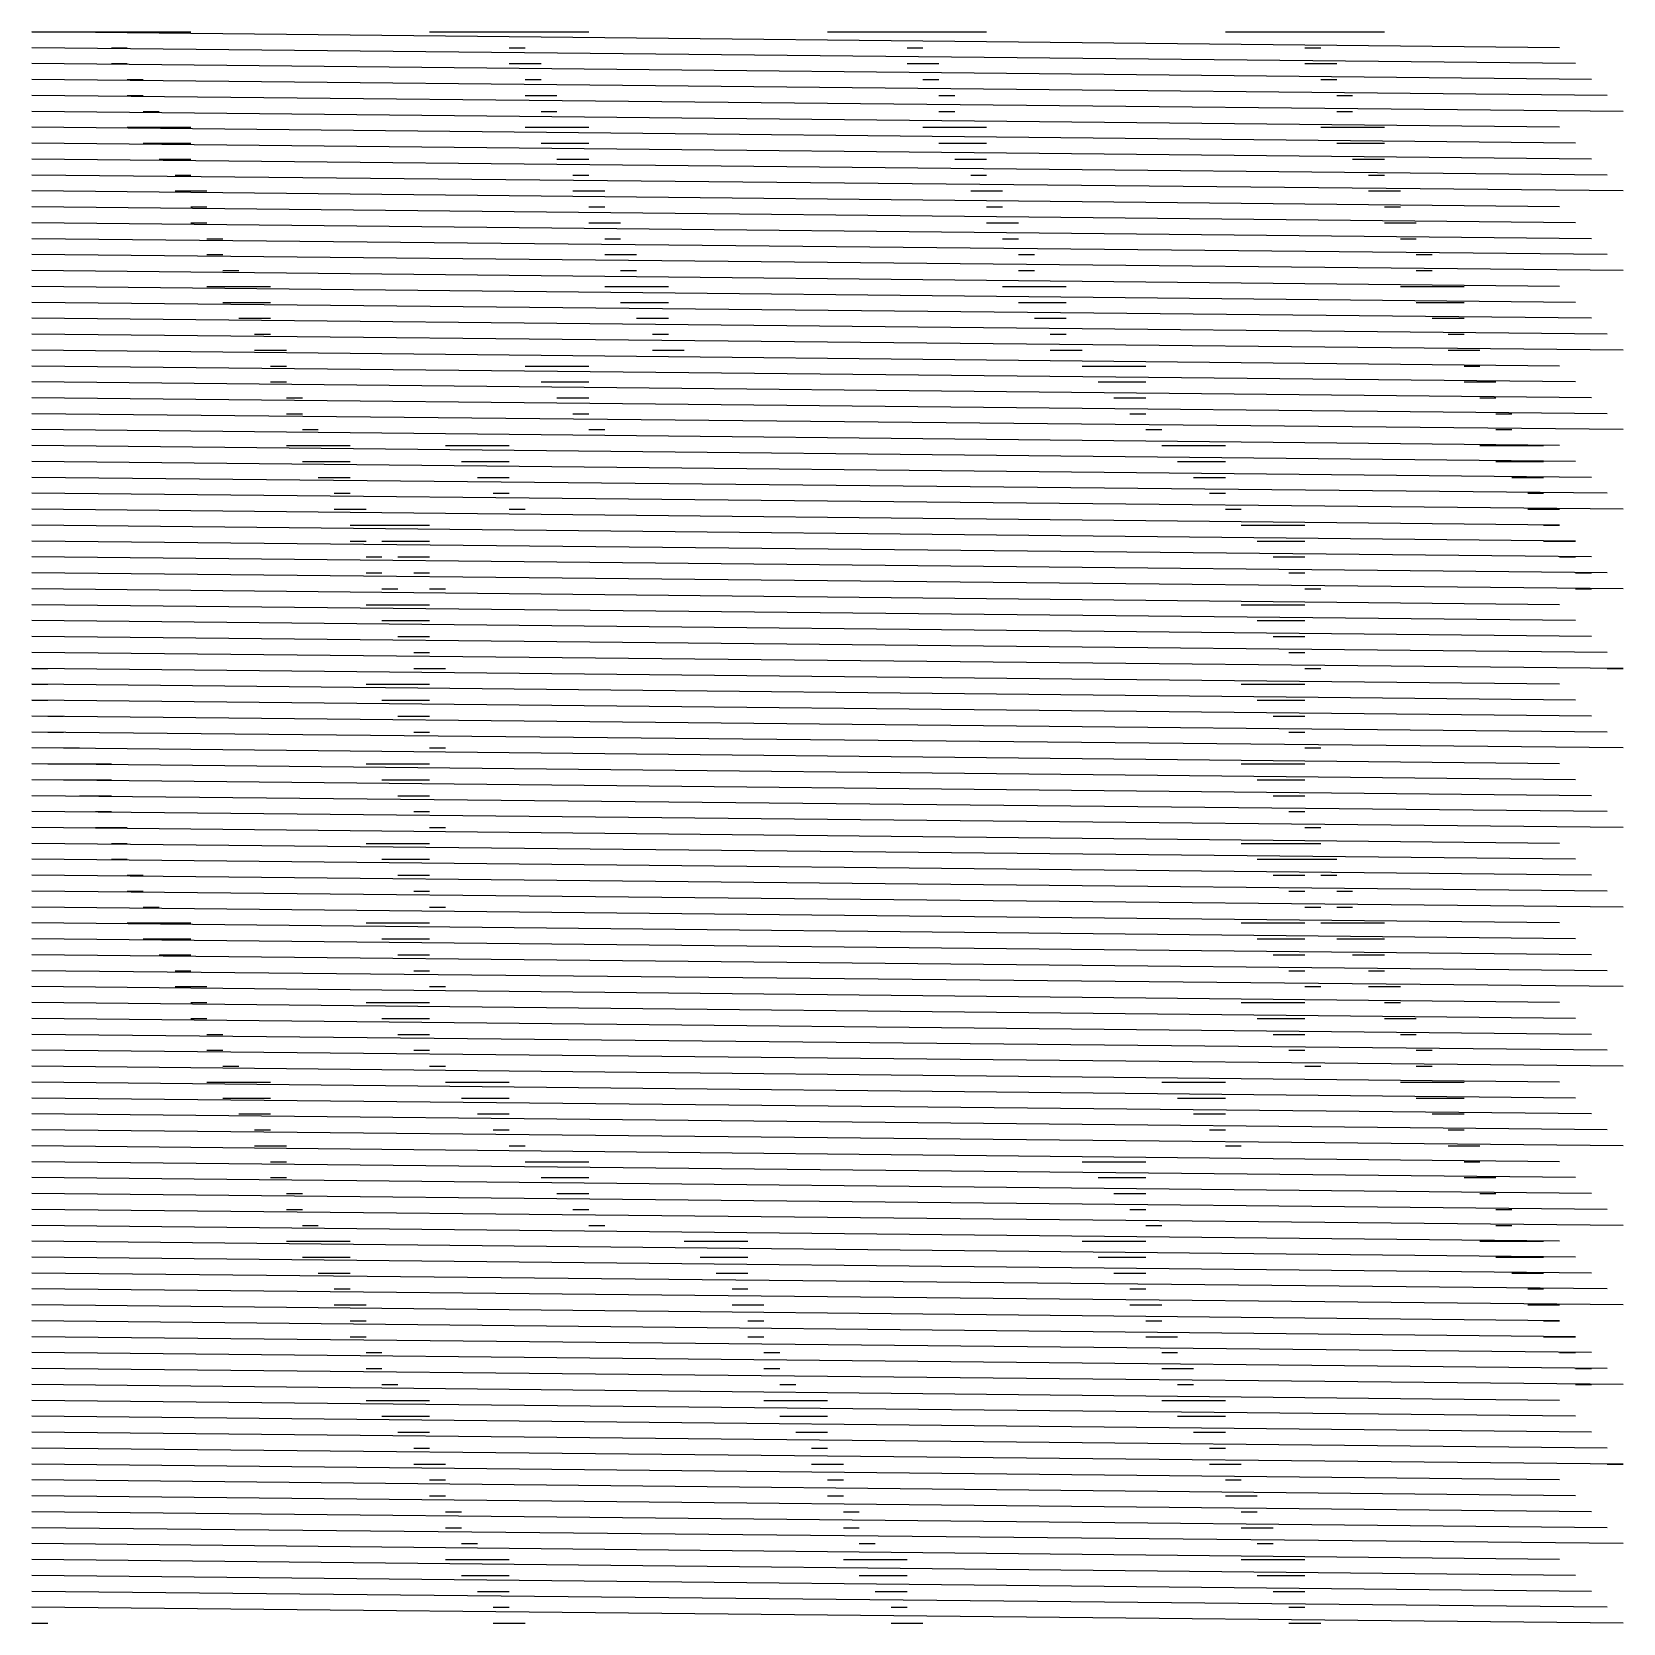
# Model space of a CAD drawing. Header units: metres. Extents: x 0 to 100, y 0 to 100.
import ezdxf

# ---------------------------------------------------------------- set-up
doc = ezdxf.new("R2010")
doc.units = ezdxf.units.M

msp = doc.modelspace()

# ---------------------------------------------------------------- linework, layer by layer
at = {"layer": 'RAINBOW_CONTOUR', "color": 1}
for p, q in [((96, 99, -6.55), (0, 100, 3)), ((96, 99, -6.55), (0, 100, 3)), ((50, 100, -2), (55, 100, -2.5)), ((55, 100, -2.5), (60, 100, -3)), ((75, 100, -4.5), (80, 100, -5)), ((80, 100, -5), (85, 100, -5.5)), ((97, 98, -6.6), (0, 99, 3.05)), ((97, 98, -6.6), (0, 99, 3.05)), ((55, 99, -2.45), (56, 99, -2.55)), ((80, 99, -4.95), (81, 99, -5.05)), ((98, 97, -6.65), (0, 98, 3.1)), ((98, 97, -6.65), (0, 98, 3.1)), ((55, 98, -2.4), (56, 98, -2.5)), ((56, 98, -2.5), (57, 98, -2.6)), ((80, 98, -4.9), (81, 98, -5)), ((81, 98, -5), (82, 98, -5.1)), ((99, 96, -6.7), (0, 97, 3.15)), ((99, 96, -6.7), (0, 97, 3.15)), ((56, 97, -2.45), (57, 97, -2.55)), ((81, 97, -4.95), (82, 97, -5.05)), ((100, 95, -6.75), (0, 96, 3.2)), ((100, 95, -6.75), (0, 96, 3.2)), ((57, 96, -2.5), (58, 96, -2.6)), ((82, 96, -5), (83, 96, -5.1)), ((96, 94, -6.3), (0, 95, 3.25)), ((96, 94, -6.3), (0, 95, 3.25)), ((57, 95, -2.45), (58, 95, -2.55)), ((82, 95, -4.95), (83, 95, -5.05)), ((97, 93, -6.35), (0, 94, 3.3)), ((97, 93, -6.35), (0, 94, 3.3)), ((56, 94, -2.3), (60, 94, -2.7)), ((81, 94, -4.8), (85, 94, -5.2)), ((98, 92, -6.4), (0, 93, 3.35)), ((98, 92, -6.4), (0, 93, 3.35)), ((57, 93, -2.35), (60, 93, -2.65)), ((82, 93, -4.85), (85, 93, -5.15)), ((99, 91, -6.45), (0, 92, 3.4)), ((99, 91, -6.45), (0, 92, 3.4)), ((58, 92, -2.4), (60, 92, -2.6)), ((83, 92, -4.9), (85, 92, -5.1)), ((100, 90, -6.5), (0, 91, 3.45)), ((100, 90, -6.5), (0, 91, 3.45)), ((59, 91, -2.45), (60, 91, -2.55)), ((84, 91, -4.95), (85, 91, -5.05)), ((96, 89, -6.05), (0, 90, 3.5)), ((96, 89, -6.05), (0, 90, 3.5)), ((59, 90, -2.4), (60, 90, -2.5)), ((60, 90, -2.5), (61, 90, -2.6)), ((84, 90, -4.9), (85, 90, -5)), ((85, 90, -5), (86, 90, -5.1)), ((97, 88, -6.1), (0, 89, 3.55)), ((97, 88, -6.1), (0, 89, 3.55)), ((60, 89, -2.45), (61, 89, -2.55)), ((85, 89, -4.95), (86, 89, -5.05)), ((98, 87, -6.15), (0, 88, 3.6)), ((98, 87, -6.15), (0, 88, 3.6)), ((60, 88, -2.4), (61, 88, -2.5)), ((61, 88, -2.5), (62, 88, -2.6)), ((85, 88, -4.9), (86, 88, -5)), ((86, 88, -5), (87, 88, -5.1)), ((99, 86, -6.2), (0, 87, 3.65)), ((99, 86, -6.2), (0, 87, 3.65)), ((61, 87, -2.45), (62, 87, -2.55)), ((86, 87, -4.95), (87, 87, -5.05)), ((100, 85, -6.25), (0, 86, 3.7)), ((100, 85, -6.25), (0, 86, 3.7)), ((62, 86, -2.5), (63, 86, -2.6)), ((87, 86, -5), (88, 86, -5.1)), ((96, 84, -5.8), (0, 85, 3.75)), ((96, 84, -5.8), (0, 85, 3.75)), ((62, 85, -2.45), (63, 85, -2.55)), ((87, 85, -4.95), (88, 85, -5.05)), ((97, 83, -5.85), (0, 84, 3.8)), ((97, 83, -5.85), (0, 84, 3.8)), ((61, 84, -2.3), (65, 84, -2.7)), ((86, 84, -4.8), (90, 84, -5.2)), ((98, 82, -5.9), (0, 83, 3.85)), ((98, 82, -5.9), (0, 83, 3.85)), ((62, 83, -2.35), (65, 83, -2.65)), ((87, 83, -4.85), (90, 83, -5.15)), ((99, 81, -5.95), (0, 82, 3.9)), ((99, 81, -5.95), (0, 82, 3.9)), ((63, 82, -2.4), (65, 82, -2.6)), ((88, 82, -4.9), (90, 82, -5.1)), ((100, 80, -6), (0, 81, 3.95)), ((100, 80, -6), (0, 81, 3.95)), ((64, 81, -2.45), (65, 81, -2.55)), ((89, 81, -4.95), (90, 81, -5.05)), ((96, 79, -5.55), (0, 80, 4)), ((96, 79, -5.55), (0, 80, 4)), ((64, 80, -2.4), (65, 80, -2.5)), ((65, 80, -2.5), (66, 80, -2.6)), ((89, 80, -4.9), (90, 80, -5)), ((90, 80, -5), (91, 80, -5.1)), ((97, 78, -5.6), (0, 79, 4.05)), ((97, 78, -5.6), (0, 79, 4.05)), ((31, 79, 0.95), (35, 79, -12.45)), ((31, 79, 0.95), (35, 79, -12.45)), ((31, 79, 0.95), (35, 79, -12.45)), ((66, 79, -15.55), (70, 79, -2.95)), ((66, 79, -15.55), (70, 79, -2.95)), ((90, 79, -4.95), (91, 79, -5.05)), ((98, 77, -5.65), (0, 78, 4.1)), ((98, 77, -5.65), (0, 78, 4.1)), ((32, 78, 0.9), (35, 78, -12.4)), ((32, 78, 0.9), (35, 78, -12.4)), ((32, 78, 0.9), (35, 78, -12.4)), ((67, 78, -15.6), (70, 78, -2.9)), ((67, 78, -15.6), (70, 78, -2.9)), ((90, 78, -4.9), (91, 78, -5)), ((91, 78, -5), (92, 78, -5.1)), ((99, 76, -5.7), (0, 77, 4.15)), ((99, 76, -5.7), (0, 77, 4.15)), ((33, 77, 0.85), (35, 77, -12.35)), ((33, 77, 0.85), (35, 77, -12.35)), ((33, 77, 0.85), (35, 77, -12.35)), ((68, 77, -15.65), (70, 77, -2.85)), ((68, 77, -15.65), (70, 77, -2.85)), ((91, 77, -4.95), (92, 77, -5.05)), ((100, 75, -5.75), (0, 76, 4.2)), ((100, 75, -5.75), (0, 76, 4.2)), ((34, 76, 0.8), (35, 76, -12.3)), ((34, 76, 0.8), (35, 76, -12.3)), ((34, 76, 0.8), (35, 76, -12.3)), ((69, 76, -15.7), (70, 76, -2.8)), ((69, 76, -15.7), (70, 76, -2.8)), ((92, 76, -5), (93, 76, -5.1)), ((96, 74, -5.3), (0, 75, 4.25)), ((96, 74, -5.3), (0, 75, 4.25)), ((35, 75, 0.75), (36, 75, -12.35)), ((35, 75, 0.75), (36, 75, -12.35)), ((35, 75, 0.75), (36, 75, -12.35)), ((70, 75, -15.75), (71, 75, -2.85)), ((70, 75, -15.75), (71, 75, -2.85)), ((92, 75, -4.95), (93, 75, -5.05)), ((97, 73, -5.35), (0, 74, 4.3)), ((97, 73, -5.35), (0, 74, 4.3)), ((26, 74, 1.7), (30, 74, -11.7)), ((26, 74, 1.7), (30, 74, -11.7)), ((26, 74, 1.7), (30, 74, -11.7)), ((71, 74, -15.8), (75, 74, -3.2)), ((71, 74, -15.8), (75, 74, -3.2)), ((91, 74, -4.8), (95, 74, -5.2)), ((98, 72, -5.4), (0, 73, 4.35)), ((98, 72, -5.4), (0, 73, 4.35)), ((27, 73, 1.65), (30, 73, -11.65)), ((27, 73, 1.65), (30, 73, -11.65)), ((27, 73, 1.65), (30, 73, -11.65)), ((72, 73, -15.85), (75, 73, -3.15)), ((72, 73, -15.85), (75, 73, -3.15)), ((92, 73, -4.85), (95, 73, -5.15)), ((99, 71, -5.45), (0, 72, 4.4)), ((99, 71, -5.45), (0, 72, 4.4)), ((28, 72, 1.6), (30, 72, -11.6)), ((28, 72, 1.6), (30, 72, -11.6)), ((28, 72, 1.6), (30, 72, -11.6)), ((73, 72, -15.9), (75, 72, -3.1)), ((73, 72, -15.9), (75, 72, -3.1)), ((93, 72, -4.9), (95, 72, -5.1)), ((100, 70, -5.5), (0, 71, 4.45)), ((100, 70, -5.5), (0, 71, 4.45)), ((29, 71, 1.55), (30, 71, -11.55)), ((29, 71, 1.55), (30, 71, -11.55)), ((29, 71, 1.55), (30, 71, -11.55)), ((74, 71, -15.95), (75, 71, -3.05)), ((74, 71, -15.95), (75, 71, -3.05)), ((94, 71, -4.95), (95, 71, -5.05)), ((96, 69, -5.05), (0, 70, 4.5)), ((96, 69, -5.05), (0, 70, 4.5)), ((30, 70, 1.5), (31, 70, -11.6)), ((30, 70, 1.5), (31, 70, -11.6)), ((30, 70, 1.5), (31, 70, -11.6)), ((75, 70, -16), (76, 70, -3.1)), ((75, 70, -16), (76, 70, -3.1)), ((94, 70, -4.9), (95, 70, -5)), ((95, 70, -5), (96, 70, -5.1)), ((97, 68, -5.1), (0, 69, 4.55)), ((97, 68, -5.1), (0, 69, 4.55)), ((21, 69, 2.45), (25, 69, -10.95)), ((21, 69, 2.45), (25, 69, -10.95)), ((21, 69, 2.45), (25, 69, -10.95)), ((76, 69, -16.05), (80, 69, -3.45)), ((76, 69, -16.05), (80, 69, -3.45)), ((95, 69, -4.95), (96, 69, -5.05)), ((98, 67, -5.15), (0, 68, 4.6)), ((98, 67, -5.15), (0, 68, 4.6)), ((22, 68, 2.4), (25, 68, -10.9)), ((22, 68, 2.4), (25, 68, -10.9)), ((22, 68, 2.4), (25, 68, -10.9)), ((77, 68, -16.1), (80, 68, -3.4)), ((77, 68, -16.1), (80, 68, -3.4)), ((95, 68, -4.9), (96, 68, -5)), ((96, 68, -5), (97, 68, -5.1)), ((99, 66, -5.2), (0, 67, 4.65)), ((99, 66, -5.2), (0, 67, 4.65)), ((23, 67, 2.35), (25, 67, -10.85)), ((23, 67, 2.35), (25, 67, -10.85)), ((23, 67, 2.35), (25, 67, -10.85)), ((78, 67, -16.15), (80, 67, -3.35)), ((78, 67, -16.15), (80, 67, -3.35)), ((96, 67, -4.95), (97, 67, -5.05)), ((100, 65, -5.25), (0, 66, 4.7)), ((100, 65, -5.25), (0, 66, 4.7)), ((24, 66, 2.3), (25, 66, -10.8)), ((24, 66, 2.3), (25, 66, -10.8)), ((24, 66, 2.3), (25, 66, -10.8)), ((79, 66, -16.2), (80, 66, -3.3)), ((79, 66, -16.2), (80, 66, -3.3)), ((97, 66, -5), (98, 66, -5.1)), ((96, 64, -4.8), (0, 65, 4.75)), ((25, 65, 2.25), (26, 65, -10.85)), ((25, 65, 2.25), (26, 65, -10.85)), ((25, 65, 2.25), (26, 65, -10.85)), ((80, 65, -16.25), (81, 65, -3.35)), ((80, 65, -16.25), (81, 65, -3.35)), ((97, 65, -4.95), (98, 65, -5.05)), ((97, 63, -4.85), (0, 64, 4.8)), ((21, 64, 2.7), (25, 64, -10.7)), ((21, 64, 2.7), (25, 64, -10.7)), ((21, 64, 2.7), (25, 64, -10.7)), ((76, 64, -15.8), (80, 64, -3.2)), ((76, 64, -15.8), (80, 64, -3.2)), ((98, 62, -4.9), (0, 63, 4.85)), ((22, 63, 2.65), (25, 63, -10.65)), ((22, 63, 2.65), (25, 63, -10.65)), ((22, 63, 2.65), (25, 63, -10.65)), ((77, 63, -15.85), (80, 63, -3.15)), ((77, 63, -15.85), (80, 63, -3.15)), ((99, 61, -4.95), (0, 62, 4.9)), ((23, 62, 2.6), (25, 62, -10.6)), ((23, 62, 2.6), (25, 62, -10.6)), ((23, 62, 2.6), (25, 62, -10.6)), ((78, 62, -15.9), (80, 62, -3.1)), ((78, 62, -15.9), (80, 62, -3.1)), ((100, 60, -5), (0, 61, 4.95)), ((100, 60, -5), (0, 61, 4.95)), ((24, 61, 2.55), (25, 61, -10.55)), ((24, 61, 2.55), (25, 61, -10.55)), ((24, 61, 2.55), (25, 61, -10.55)), ((79, 61, -15.95), (80, 61, -3.05)), ((79, 61, -15.95), (80, 61, -3.05)), ((96, 59, -4.55), (0, 60, 5)), ((25, 60, 2.5), (26, 60, -10.6)), ((25, 60, 2.5), (26, 60, -10.6)), ((25, 60, 2.5), (26, 60, -10.6)), ((80, 60, -16), (81, 60, -3.1)), ((80, 60, -16), (81, 60, -3.1)), ((99, 60, -4.9), (100, 60, -5)), ((97, 58, -4.6), (0, 59, 5.05)), ((21, 59, 2.95), (25, 59, -10.45)), ((21, 59, 2.95), (25, 59, -10.45)), ((21, 59, 2.95), (25, 59, -10.45)), ((76, 59, -15.55), (80, 59, -2.95)), ((76, 59, -15.55), (80, 59, -2.95)), ((98, 57, -4.65), (0, 58, 5.1)), ((22, 58, 2.9), (25, 58, -10.4)), ((22, 58, 2.9), (25, 58, -10.4)), ((22, 58, 2.9), (25, 58, -10.4)), ((77, 58, -15.6), (80, 58, -2.9)), ((77, 58, -15.6), (80, 58, -2.9)), ((99, 56, -4.7), (0, 57, 5.15)), ((23, 57, 2.85), (25, 57, -10.35)), ((23, 57, 2.85), (25, 57, -10.35)), ((23, 57, 2.85), (25, 57, -10.35)), ((78, 57, -15.65), (80, 57, -2.85)), ((78, 57, -15.65), (80, 57, -2.85)), ((100, 55, -4.75), (0, 56, 5.2)), ((24, 56, 2.8), (25, 56, -10.3)), ((24, 56, 2.8), (25, 56, -10.3)), ((24, 56, 2.8), (25, 56, -10.3)), ((79, 56, -15.7), (80, 56, -2.8)), ((79, 56, -15.7), (80, 56, -2.8)), ((96, 54, -4.3), (0, 55, 5.25)), ((25, 55, 2.75), (26, 55, -10.35)), ((25, 55, 2.75), (26, 55, -10.35)), ((25, 55, 2.75), (26, 55, -10.35)), ((80, 55, -15.75), (81, 55, -2.85)), ((80, 55, -15.75), (81, 55, -2.85)), ((97, 53, -4.35), (0, 54, 5.3)), ((21, 54, 3.2), (25, 54, -10.2)), ((21, 54, 3.2), (25, 54, -10.2)), ((21, 54, 3.2), (25, 54, -10.2)), ((76, 54, -15.3), (80, 54, -2.7)), ((76, 54, -15.3), (80, 54, -2.7)), ((98, 52, -4.4), (0, 53, 5.35)), ((22, 53, 3.15), (25, 53, -10.15)), ((22, 53, 3.15), (25, 53, -10.15)), ((22, 53, 3.15), (25, 53, -10.15)), ((77, 53, -15.35), (80, 53, -2.65)), ((77, 53, -15.35), (80, 53, -2.65)), ((99, 51, -4.45), (0, 52, 5.4)), ((23, 52, 3.1), (25, 52, -10.1)), ((23, 52, 3.1), (25, 52, -10.1)), ((23, 52, 3.1), (25, 52, -10.1)), ((78, 52, -15.4), (80, 52, -2.6)), ((78, 52, -15.4), (80, 52, -2.6)), ((100, 50, -4.5), (0, 51, 5.45)), ((24, 51, 3.05), (25, 51, -10.05)), ((24, 51, 3.05), (25, 51, -10.05)), ((24, 51, 3.05), (25, 51, -10.05)), ((79, 51, -15.45), (80, 51, -2.55)), ((79, 51, -15.45), (80, 51, -2.55)), ((96, 49, -4.05), (0, 50, 5.5)), ((25, 50, 3), (26, 50, -10.1)), ((25, 50, 3), (26, 50, -10.1)), ((25, 50, 3), (26, 50, -10.1)), ((80, 50, -15.5), (81, 50, -2.6)), ((80, 50, -15.5), (81, 50, -2.6)), ((97, 48, -4.1), (0, 49, 5.55)), ((21, 49, 3.45), (25, 49, -9.95)), ((21, 49, 3.45), (25, 49, -9.95)), ((21, 49, 3.45), (25, 49, -9.95)), ((76, 49, -15.05), (80, 49, -2.45)), ((76, 49, -15.05), (80, 49, -2.45)), ((76, 49, -15.05), (80, 49, -2.45)), ((80, 49, -2.45), (81, 49, -2.55)), ((98, 47, -4.15), (0, 48, 5.6)), ((22, 48, 3.4), (25, 48, -9.9)), ((22, 48, 3.4), (25, 48, -9.9)), ((22, 48, 3.4), (25, 48, -9.9)), ((77, 48, -15.1), (80, 48, -2.4)), ((77, 48, -15.1), (80, 48, -2.4)), ((77, 48, -15.1), (80, 48, -2.4)), ((80, 48, -2.4), (81, 48, -2.5)), ((81, 48, -2.5), (82, 48, -2.6)), ((99, 46, -4.2), (0, 47, 5.65)), ((23, 47, 3.35), (25, 47, -9.85)), ((23, 47, 3.35), (25, 47, -9.85)), ((23, 47, 3.35), (25, 47, -9.85)), ((78, 47, -15.15), (80, 47, -2.35)), ((78, 47, -15.15), (80, 47, -2.35)), ((78, 47, -15.15), (80, 47, -2.35)), ((81, 47, -2.45), (82, 47, -2.55)), ((100, 45, -4.25), (0, 46, 5.7)), ((24, 46, 3.3), (25, 46, -9.8)), ((24, 46, 3.3), (25, 46, -9.8)), ((24, 46, 3.3), (25, 46, -9.8)), ((79, 46, -15.2), (80, 46, -2.3)), ((79, 46, -15.2), (80, 46, -2.3)), ((79, 46, -15.2), (80, 46, -2.3)), ((82, 46, -2.5), (83, 46, -2.6)), ((96, 44, -3.8), (0, 45, 5.75)), ((25, 45, 3.25), (26, 45, -9.85)), ((25, 45, 3.25), (26, 45, -9.85)), ((25, 45, 3.25), (26, 45, -9.85)), ((80, 45, -15.25), (81, 45, -2.35)), ((80, 45, -15.25), (81, 45, -2.35)), ((80, 45, -15.25), (81, 45, -2.35)), ((82, 45, -2.45), (83, 45, -2.55)), ((97, 43, -3.85), (0, 44, 5.8)), ((21, 44, 3.7), (25, 44, -9.7)), ((21, 44, 3.7), (25, 44, -9.7)), ((21, 44, 3.7), (25, 44, -9.7)), ((76, 44, -14.8), (80, 44, -2.2)), ((76, 44, -14.8), (80, 44, -2.2)), ((76, 44, -14.8), (80, 44, -2.2)), ((81, 44, -2.3), (85, 44, -2.7)), ((98, 42, -3.9), (0, 43, 5.85)), ((22, 43, 3.65), (25, 43, -9.65)), ((22, 43, 3.65), (25, 43, -9.65)), ((22, 43, 3.65), (25, 43, -9.65)), ((77, 43, -14.85), (80, 43, -2.15)), ((77, 43, -14.85), (80, 43, -2.15)), ((77, 43, -14.85), (80, 43, -2.15)), ((82, 43, -2.35), (85, 43, -2.65)), ((99, 41, -3.95), (0, 42, 5.9)), ((23, 42, 3.6), (25, 42, -9.6)), ((23, 42, 3.6), (25, 42, -9.6)), ((23, 42, 3.6), (25, 42, -9.6)), ((78, 42, -14.9), (80, 42, -2.1)), ((78, 42, -14.9), (80, 42, -2.1)), ((78, 42, -14.9), (80, 42, -2.1)), ((83, 42, -2.4), (85, 42, -2.6)), ((100, 40, -4), (0, 41, 5.95)), ((24, 41, 3.55), (25, 41, -9.55)), ((24, 41, 3.55), (25, 41, -9.55)), ((24, 41, 3.55), (25, 41, -9.55)), ((79, 41, -14.95), (80, 41, -2.05)), ((79, 41, -14.95), (80, 41, -2.05)), ((79, 41, -14.95), (80, 41, -2.05)), ((84, 41, -2.45), (85, 41, -2.55)), ((96, 39, -3.55), (0, 40, 6)), ((25, 40, 3.5), (26, 40, -9.6)), ((25, 40, 3.5), (26, 40, -9.6)), ((25, 40, 3.5), (26, 40, -9.6)), ((80, 40, -15), (81, 40, -2.1)), ((80, 40, -15), (81, 40, -2.1)), ((80, 40, -15), (81, 40, -2.1)), ((84, 40, -2.4), (85, 40, -2.5)), ((85, 40, -2.5), (86, 40, -2.6)), ((97, 38, -3.6), (0, 39, 6.05)), ((21, 39, 3.95), (25, 39, -9.45)), ((21, 39, 3.95), (25, 39, -9.45)), ((21, 39, 3.95), (25, 39, -9.45)), ((76, 39, -14.55), (80, 39, -1.95)), ((76, 39, -14.55), (80, 39, -1.95)), ((76, 39, -14.55), (80, 39, -1.95)), ((85, 39, -2.45), (86, 39, -2.55)), ((98, 37, -3.65), (0, 38, 6.1)), ((22, 38, 3.9), (25, 38, -9.4)), ((22, 38, 3.9), (25, 38, -9.4)), ((22, 38, 3.9), (25, 38, -9.4)), ((77, 38, -14.6), (80, 38, -1.9)), ((77, 38, -14.6), (80, 38, -1.9)), ((77, 38, -14.6), (80, 38, -1.9)), ((85, 38, -2.4), (86, 38, -2.5)), ((86, 38, -2.5), (87, 38, -2.6)), ((99, 36, -3.7), (0, 37, 6.15)), ((23, 37, 3.85), (25, 37, -9.35)), ((23, 37, 3.85), (25, 37, -9.35)), ((23, 37, 3.85), (25, 37, -9.35)), ((78, 37, -14.65), (80, 37, -1.85)), ((78, 37, -14.65), (80, 37, -1.85)), ((78, 37, -14.65), (80, 37, -1.85)), ((86, 37, -2.45), (87, 37, -2.55)), ((100, 35, -3.75), (0, 36, 6.2)), ((24, 36, 3.8), (25, 36, -9.3)), ((24, 36, 3.8), (25, 36, -9.3)), ((24, 36, 3.8), (25, 36, -9.3)), ((79, 36, -14.7), (80, 36, -1.8)), ((79, 36, -14.7), (80, 36, -1.8)), ((79, 36, -14.7), (80, 36, -1.8)), ((87, 36, -2.5), (88, 36, -2.6)), ((96, 34, -3.3), (0, 35, 6.25)), ((25, 35, 3.75), (26, 35, -9.35)), ((25, 35, 3.75), (26, 35, -9.35)), ((25, 35, 3.75), (26, 35, -9.35)), ((80, 35, -14.75), (81, 35, -1.85)), ((80, 35, -14.75), (81, 35, -1.85)), ((80, 35, -14.75), (81, 35, -1.85)), ((87, 35, -2.45), (88, 35, -2.55)), ((97, 33, -3.35), (0, 34, 6.3)), ((26, 34, 3.7), (30, 34, -9.7)), ((26, 34, 3.7), (30, 34, -9.7)), ((26, 34, 3.7), (30, 34, -9.7)), ((71, 34, -13.8), (75, 34, -1.2)), ((71, 34, -13.8), (75, 34, -1.2)), ((71, 34, -13.8), (75, 34, -1.2)), ((86, 34, -2.3), (90, 34, -2.7)), ((98, 32, -3.4), (0, 33, 6.35)), ((27, 33, 3.65), (30, 33, -9.65)), ((27, 33, 3.65), (30, 33, -9.65)), ((27, 33, 3.65), (30, 33, -9.65)), ((72, 33, -13.85), (75, 33, -1.15)), ((72, 33, -13.85), (75, 33, -1.15)), ((72, 33, -13.85), (75, 33, -1.15)), ((87, 33, -2.35), (90, 33, -2.65)), ((99, 31, -3.45), (0, 32, 6.4)), ((28, 32, 3.6), (30, 32, -9.6)), ((28, 32, 3.6), (30, 32, -9.6)), ((28, 32, 3.6), (30, 32, -9.6)), ((73, 32, -13.9), (75, 32, -1.1)), ((73, 32, -13.9), (75, 32, -1.1)), ((73, 32, -13.9), (75, 32, -1.1)), ((88, 32, -2.4), (90, 32, -2.6)), ((100, 30, -3.5), (0, 31, 6.45)), ((29, 31, 3.55), (30, 31, -9.55)), ((29, 31, 3.55), (30, 31, -9.55)), ((29, 31, 3.55), (30, 31, -9.55)), ((74, 31, -13.95), (75, 31, -1.05)), ((74, 31, -13.95), (75, 31, -1.05)), ((74, 31, -13.95), (75, 31, -1.05)), ((89, 31, -2.45), (90, 31, -2.55)), ((96, 29, -3.05), (0, 30, 6.5)), ((30, 30, 3.5), (31, 30, -9.6)), ((30, 30, 3.5), (31, 30, -9.6)), ((30, 30, 3.5), (31, 30, -9.6)), ((75, 30, -14), (76, 30, -1.1)), ((75, 30, -14), (76, 30, -1.1)), ((75, 30, -14), (76, 30, -1.1)), ((89, 30, -2.4), (90, 30, -2.5)), ((90, 30, -2.5), (91, 30, -2.6)), ((97, 28, -3.1), (0, 29, 6.55)), ((31, 29, 3.45), (35, 29, -9.95)), ((31, 29, 3.45), (35, 29, -9.95)), ((31, 29, 3.45), (35, 29, -9.95)), ((66, 29, -13.05), (70, 29, -0.45)), ((66, 29, -13.05), (70, 29, -0.45)), ((66, 29, -13.05), (70, 29, -0.45)), ((90, 29, -2.45), (91, 29, -2.55)), ((98, 27, -3.15), (0, 28, 6.6)), ((32, 28, 3.4), (35, 28, -9.9)), ((32, 28, 3.4), (35, 28, -9.9)), ((32, 28, 3.4), (35, 28, -9.9)), ((67, 28, -13.1), (70, 28, -0.4)), ((67, 28, -13.1), (70, 28, -0.4)), ((67, 28, -13.1), (70, 28, -0.4)), ((90, 28, -2.4), (91, 28, -2.5)), ((91, 28, -2.5), (92, 28, -2.6)), ((99, 26, -3.2), (0, 27, 6.65)), ((33, 27, 3.35), (35, 27, -9.85)), ((33, 27, 3.35), (35, 27, -9.85)), ((33, 27, 3.35), (35, 27, -9.85)), ((68, 27, -13.15), (70, 27, -0.35)), ((68, 27, -13.15), (70, 27, -0.35)), ((68, 27, -13.15), (70, 27, -0.35)), ((91, 27, -2.45), (92, 27, -2.55)), ((100, 25, -3.25), (0, 26, 6.7)), ((34, 26, 3.3), (35, 26, -9.8)), ((34, 26, 3.3), (35, 26, -9.8)), ((34, 26, 3.3), (35, 26, -9.8)), ((69, 26, -13.2), (70, 26, -0.3)), ((69, 26, -13.2), (70, 26, -0.3)), ((69, 26, -13.2), (70, 26, -0.3)), ((92, 26, -2.5), (93, 26, -2.6)), ((96, 24, -2.8), (0, 25, 6.75)), ((35, 25, 3.25), (36, 25, -9.85)), ((35, 25, 3.25), (36, 25, -9.85)), ((35, 25, 3.25), (36, 25, -9.85)), ((70, 25, -13.25), (71, 25, -0.35)), ((70, 25, -13.25), (71, 25, -0.35)), ((70, 25, -13.25), (71, 25, -0.35)), ((92, 25, -2.45), (93, 25, -2.55)), ((97, 23, -2.85), (0, 24, 6.8)), ((91, 24, -2.3), (95, 24, -2.7)), ((98, 22, -2.9), (0, 23, 6.85)), ((92, 23, -2.35), (95, 23, -2.65)), ((99, 21, -2.95), (0, 22, 6.9)), ((93, 22, -2.4), (95, 22, -2.6)), ((100, 20, -3), (0, 21, 6.95)), ((94, 21, -2.45), (95, 21, -2.55)), ((96, 19, -2.55), (0, 20, 7)), ((94, 20, -2.4), (95, 20, -2.5)), ((95, 20, -2.5), (96, 20, -2.6)), ((97, 18, -2.6), (0, 19, 7.05)), ((95, 19, -2.45), (96, 19, -2.55)), ((98, 17, -2.65), (0, 18, 7.1)), ((95, 18, -2.4), (96, 18, -2.5)), ((96, 18, -2.5), (97, 18, -2.6)), ((99, 16, -2.7), (0, 17, 7.15)), ((96, 17, -2.45), (97, 17, -2.55)), ((100, 15, -2.75), (0, 16, 7.2)), ((97, 16, -2.5), (98, 16, -2.6)), ((97, 15, -2.45), (98, 15, -2.55)), ((100, 10, -2.5), (0, 11, 7.45)), ((99, 10, -2.4), (100, 10, -2.5))]:
    msp.add_line(p, q, dxfattribs=at)
at = {"layer": 'RAINBOW_CONTOUR', "color": 2}
for p, q in [((96, 99, -6.55), (0, 100, 3)), ((25, 100, 0.5), (30, 100)), ((30, 100), (35, 100, -0.5)), ((97, 98, -6.6), (0, 99, 3.05)), ((30, 99, 0.05), (31, 99, -0.05)), ((98, 97, -6.65), (0, 98, 3.1)), ((30, 98, 0.1), (31, 98)), ((31, 98), (32, 98, -0.1)), ((99, 96, -6.7), (0, 97, 3.15)), ((31, 97, 0.05), (32, 97, -0.05)), ((100, 95, -6.75), (0, 96, 3.2)), ((31, 96, 0.1), (32, 96)), ((32, 96), (33, 96, -0.1)), ((96, 94, -6.3), (0, 95, 3.25)), ((32, 95, 0.05), (33, 95, -0.05)), ((97, 93, -6.35), (0, 94, 3.3)), ((31, 94, 0.2), (35, 94, -0.2)), ((98, 92, -6.4), (0, 93, 3.35)), ((32, 93, 0.15), (35, 93, -0.15)), ((99, 91, -6.45), (0, 92, 3.4)), ((33, 92, 0.1), (35, 92, -0.1)), ((100, 90, -6.5), (0, 91, 3.45)), ((34, 91, 0.05), (35, 91, -0.05)), ((96, 89, -6.05), (0, 90, 3.5)), ((34, 90, 0.1), (35, 90)), ((35, 90), (36, 90, -0.1)), ((97, 88, -6.1), (0, 89, 3.55)), ((35, 89, 0.05), (36, 89, -0.05)), ((98, 87, -6.15), (0, 88, 3.6)), ((35, 88, 0.1), (36, 88)), ((36, 88), (37, 88, -0.1)), ((99, 86, -6.2), (0, 87, 3.65)), ((36, 87, 0.05), (37, 87, -0.05)), ((100, 85, -6.25), (0, 86, 3.7)), ((36, 86, 0.1), (37, 86)), ((37, 86), (38, 86, -0.1)), ((96, 84, -5.8), (0, 85, 3.75)), ((37, 85, 0.05), (38, 85, -0.05)), ((97, 83, -5.85), (0, 84, 3.8)), ((36, 84, 0.2), (40, 84, -0.2)), ((98, 82, -5.9), (0, 83, 3.85)), ((37, 83, 0.15), (40, 83, -0.15)), ((99, 81, -5.95), (0, 82, 3.9)), ((38, 82, 0.1), (40, 82, -0.1)), ((100, 80, -6), (0, 81, 3.95)), ((39, 81, 0.05), (40, 81, -0.05)), ((96, 79, -5.55), (0, 80, 4)), ((39, 80, 0.1), (40, 80)), ((40, 80), (41, 80, -0.1)), ((97, 78, -5.6), (0, 79, 4.05)), ((31, 79, 0.95), (35, 79, -12.45)), ((98, 77, -5.65), (0, 78, 4.1)), ((32, 78, 0.9), (35, 78, -12.4)), ((99, 76, -5.7), (0, 77, 4.15)), ((33, 77, 0.85), (35, 77, -12.35)), ((100, 75, -5.75), (0, 76, 4.2)), ((34, 76, 0.8), (35, 76, -12.3)), ((96, 74, -5.3), (0, 75, 4.25)), ((35, 75, 0.75), (36, 75, -12.35)), ((97, 73, -5.35), (0, 74, 4.3)), ((26, 74, 1.7), (30, 74, -11.7)), ((98, 72, -5.4), (0, 73, 4.35)), ((27, 73, 1.65), (30, 73, -11.65)), ((99, 71, -5.45), (0, 72, 4.4)), ((28, 72, 1.6), (30, 72, -11.6)), ((100, 70, -5.5), (0, 71, 4.45)), ((29, 71, 1.55), (30, 71, -11.55)), ((96, 69, -5.05), (0, 70, 4.5)), ((30, 70, 1.5), (31, 70, -11.6)), ((97, 68, -5.1), (0, 69, 4.55)), ((21, 69, 2.45), (25, 69, -10.95)), ((98, 67, -5.15), (0, 68, 4.6)), ((22, 68, 2.4), (25, 68, -10.9)), ((99, 66, -5.2), (0, 67, 4.65)), ((23, 67, 2.35), (25, 67, -10.85)), ((100, 65, -5.25), (0, 66, 4.7)), ((24, 66, 2.3), (25, 66, -10.8)), ((96, 64, -4.8), (0, 65, 4.75)), ((25, 65, 2.25), (26, 65, -10.85)), ((97, 63, -4.85), (0, 64, 4.8)), ((21, 64, 2.7), (25, 64, -10.7)), ((98, 62, -4.9), (0, 63, 4.85)), ((22, 63, 2.65), (25, 63, -10.65)), ((99, 61, -4.95), (0, 62, 4.9)), ((23, 62, 2.6), (25, 62, -10.6)), ((100, 60, -5), (0, 61, 4.95)), ((24, 61, 2.55), (25, 61, -10.55)), ((96, 59, -4.55), (0, 60, 5)), ((25, 60, 2.5), (26, 60, -10.6)), ((97, 58, -4.6), (0, 59, 5.05)), ((21, 59, 2.95), (25, 59, -10.45)), ((98, 57, -4.65), (0, 58, 5.1)), ((22, 58, 2.9), (25, 58, -10.4)), ((99, 56, -4.7), (0, 57, 5.15)), ((23, 57, 2.85), (25, 57, -10.35)), ((100, 55, -4.75), (0, 56, 5.2)), ((24, 56, 2.8), (25, 56, -10.3)), ((96, 54, -4.3), (0, 55, 5.25)), ((25, 55, 2.75), (26, 55, -10.35)), ((97, 53, -4.35), (0, 54, 5.3)), ((21, 54, 3.2), (25, 54, -10.2)), ((98, 52, -4.4), (0, 53, 5.35)), ((22, 53, 3.15), (25, 53, -10.15)), ((99, 51, -4.45), (0, 52, 5.4)), ((23, 52, 3.1), (25, 52, -10.1)), ((100, 50, -4.5), (0, 51, 5.45)), ((24, 51, 3.05), (25, 51, -10.05)), ((96, 49, -4.05), (0, 50, 5.5)), ((25, 50, 3), (26, 50, -10.1)), ((97, 48, -4.1), (0, 49, 5.55)), ((21, 49, 3.45), (25, 49, -9.95)), ((98, 47, -4.15), (0, 48, 5.6)), ((22, 48, 3.4), (25, 48, -9.9)), ((99, 46, -4.2), (0, 47, 5.65)), ((23, 47, 3.35), (25, 47, -9.85)), ((100, 45, -4.25), (0, 46, 5.7)), ((24, 46, 3.3), (25, 46, -9.8)), ((96, 44, -3.8), (0, 45, 5.75)), ((25, 45, 3.25), (26, 45, -9.85)), ((97, 43, -3.85), (0, 44, 5.8)), ((21, 44, 3.7), (25, 44, -9.7)), ((98, 42, -3.9), (0, 43, 5.85)), ((22, 43, 3.65), (25, 43, -9.65)), ((99, 41, -3.95), (0, 42, 5.9)), ((23, 42, 3.6), (25, 42, -9.6)), ((100, 40, -4), (0, 41, 5.95)), ((24, 41, 3.55), (25, 41, -9.55)), ((96, 39, -3.55), (0, 40, 6)), ((25, 40, 3.5), (26, 40, -9.6)), ((97, 38, -3.6), (0, 39, 6.05)), ((21, 39, 3.95), (25, 39, -9.45)), ((98, 37, -3.65), (0, 38, 6.1)), ((22, 38, 3.9), (25, 38, -9.4)), ((99, 36, -3.7), (0, 37, 6.15)), ((23, 37, 3.85), (25, 37, -9.35)), ((100, 35, -3.75), (0, 36, 6.2)), ((24, 36, 3.8), (25, 36, -9.3)), ((96, 34, -3.3), (0, 35, 6.25)), ((25, 35, 3.75), (26, 35, -9.35)), ((97, 33, -3.35), (0, 34, 6.3)), ((26, 34, 3.7), (30, 34, -9.7)), ((98, 32, -3.4), (0, 33, 6.35)), ((27, 33, 3.65), (30, 33, -9.65)), ((99, 31, -3.45), (0, 32, 6.4)), ((28, 32, 3.6), (30, 32, -9.6)), ((100, 30, -3.5), (0, 31, 6.45)), ((29, 31, 3.55), (30, 31, -9.55)), ((96, 29, -3.05), (0, 30, 6.5)), ((30, 30, 3.5), (31, 30, -9.6)), ((97, 28, -3.1), (0, 29, 6.55)), ((31, 29, 3.45), (35, 29, -9.95)), ((98, 27, -3.15), (0, 28, 6.6)), ((32, 28, 3.4), (35, 28, -9.9)), ((99, 26, -3.2), (0, 27, 6.65)), ((33, 27, 3.35), (35, 27, -9.85)), ((100, 25, -3.25), (0, 26, 6.7)), ((34, 26, 3.3), (35, 26, -9.8)), ((96, 24, -2.8), (0, 25, 6.75)), ((35, 25, 3.25), (36, 25, -9.85)), ((97, 23, -2.85), (0, 24, 6.8)), ((66, 24, 0.2), (70, 24, -0.2)), ((98, 22, -2.9), (0, 23, 6.85)), ((67, 23, 0.15), (70, 23, -0.15)), ((99, 21, -2.95), (0, 22, 6.9)), ((68, 22, 0.1), (70, 22, -0.1)), ((100, 20, -3), (0, 21, 6.95)), ((69, 21, 0.05), (70, 21, -0.05)), ((96, 19, -2.55), (0, 20, 7)), ((69, 20, 0.1), (70, 20)), ((70, 20), (71, 20, -0.1)), ((97, 18, -2.6), (0, 19, 7.05)), ((70, 19, 0.05), (71, 19, -0.05)), ((98, 17, -2.65), (0, 18, 7.1)), ((70, 18, 0.1), (71, 18)), ((71, 18), (72, 18, -0.1)), ((99, 16, -2.7), (0, 17, 7.15)), ((71, 17, 0.05), (72, 17, -0.05)), ((100, 15, -2.75), (0, 16, 7.2)), ((71, 16, 0.1), (72, 16)), ((72, 16), (73, 16, -0.1)), ((96, 14, -2.3), (0, 15, 7.25)), ((72, 15, 0.05), (73, 15, -0.05)), ((97, 13, -2.35), (0, 14, 7.3)), ((71, 14, 0.2), (75, 14, -0.2)), ((98, 12, -2.4), (0, 13, 7.35)), ((72, 13, 0.15), (75, 13, -0.15)), ((99, 11, -2.45), (0, 12, 7.4)), ((73, 12, 0.1), (75, 12, -0.1)), ((100, 10, -2.5), (0, 11, 7.45)), ((74, 11, 0.05), (75, 11, -0.05)), ((96, 9, -2.05), (0, 10, 7.5)), ((74, 10, 0.1), (75, 10)), ((75, 10), (76, 10, -0.1)), ((97, 8, -2.1), (0, 9, 7.55)), ((75, 9, 0.05), (76, 9, -0.05)), ((98, 7, -2.15), (0, 8, 7.6)), ((75, 8, 0.1), (76, 8)), ((76, 8), (77, 8, -0.1)), ((99, 6, -2.2), (0, 7, 7.65)), ((76, 7, 0.05), (77, 7, -0.05)), ((100, 5, -2.25), (0, 6, 7.7)), ((76, 6, 0.1), (77, 6)), ((77, 6), (78, 6, -0.1)), ((96, 4, -1.8), (0, 5, 7.75)), ((77, 5, 0.05), (78, 5, -0.05)), ((97, 3, -1.85), (0, 4, 7.8)), ((76, 4, 0.2), (80, 4, -0.2)), ((98, 2, -1.9), (0, 3, 7.85)), ((77, 3, 0.15), (80, 3, -0.15)), ((99, 1, -1.95), (0, 2, 7.9)), ((78, 2, 0.1), (80, 2, -0.1)), ((100, 0, -2), (0, 1, 7.95)), ((79, 1, 0.05), (80, 1, -0.05)), ((79, 0, 0.1), (80, 0)), ((80, 0), (81, 0, -0.1))]:
    msp.add_line(p, q, dxfattribs=at)
at = {"layer": 'RAINBOW_CONTOUR', "color": 140}
for p, q in [((96, 99, -6.55), (0, 100, 3)), ((0, 100, 3), (5, 100, 2.5)), ((5, 100, 2.5), (10, 100, 2)), ((97, 98, -6.6), (0, 99, 3.05)), ((5, 99, 2.55), (6, 99, 2.45)), ((98, 97, -6.65), (0, 98, 3.1)), ((5, 98, 2.6), (6, 98, 2.5)), ((99, 96, -6.7), (0, 97, 3.15)), ((6, 97, 2.55), (7, 97, 2.45)), ((100, 95, -6.75), (0, 96, 3.2)), ((6, 96, 2.6), (7, 96, 2.5)), ((96, 94, -6.3), (0, 95, 3.25)), ((7, 95, 2.55), (8, 95, 2.45)), ((97, 93, -6.35), (0, 94, 3.3)), ((6, 94, 2.7), (10, 94, 2.3)), ((98, 92, -6.4), (0, 93, 3.35)), ((7, 93, 2.65), (10, 93, 2.35)), ((99, 91, -6.45), (0, 92, 3.4)), ((8, 92, 2.6), (10, 92, 2.4)), ((100, 90, -6.5), (0, 91, 3.45)), ((9, 91, 2.55), (10, 91, 2.45)), ((96, 89, -6.05), (0, 90, 3.5)), ((9, 90, 2.6), (10, 90, 2.5)), ((10, 90, 2.5), (11, 90, 2.4)), ((97, 88, -6.1), (0, 89, 3.55)), ((10, 89, 2.55), (11, 89, 2.45)), ((98, 87, -6.15), (0, 88, 3.6)), ((10, 88, 2.6), (11, 88, 2.5)), ((99, 86, -6.2), (0, 87, 3.65)), ((11, 87, 2.55), (12, 87, 2.45)), ((100, 85, -6.25), (0, 86, 3.7)), ((11, 86, 2.6), (12, 86, 2.5)), ((96, 84, -5.8), (0, 85, 3.75)), ((12, 85, 2.55), (13, 85, 2.45)), ((97, 83, -5.85), (0, 84, 3.8)), ((11, 84, 2.7), (15, 84, 2.3)), ((98, 82, -5.9), (0, 83, 3.85)), ((12, 83, 2.65), (15, 83, 2.35)), ((99, 81, -5.95), (0, 82, 3.9)), ((13, 82, 2.6), (15, 82, 2.4)), ((100, 80, -6), (0, 81, 3.95)), ((14, 81, 2.55), (15, 81, 2.45)), ((96, 79, -5.55), (0, 80, 4)), ((14, 80, 2.6), (15, 80, 2.5)), ((15, 80, 2.5), (16, 80, 2.4)), ((97, 78, -5.6), (0, 79, 4.05)), ((15, 79, 2.55), (16, 79, 2.45)), ((98, 77, -5.65), (0, 78, 4.1)), ((15, 78, 2.6), (16, 78, 2.5)), ((99, 76, -5.7), (0, 77, 4.15)), ((16, 77, 2.55), (17, 77, 2.45)), ((100, 75, -5.75), (0, 76, 4.2)), ((16, 76, 2.6), (17, 76, 2.5)), ((96, 74, -5.3), (0, 75, 4.25)), ((17, 75, 2.55), (18, 75, 2.45)), ((97, 73, -5.35), (0, 74, 4.3)), ((16, 74, 2.7), (20, 74, 2.3)), ((98, 72, -5.4), (0, 73, 4.35)), ((17, 73, 2.65), (20, 73, 2.35)), ((99, 71, -5.45), (0, 72, 4.4)), ((18, 72, 2.6), (20, 72, 2.4)), ((100, 70, -5.5), (0, 71, 4.45)), ((19, 71, 2.55), (20, 71, 2.45)), ((96, 69, -5.05), (0, 70, 4.5)), ((19, 70, 2.6), (20, 70, 2.5)), ((20, 70, 2.5), (21, 70, 2.4)), ((97, 68, -5.1), (0, 69, 4.55)), ((20, 69, 2.55), (21, 69, 2.45)), ((98, 67, -5.15), (0, 68, 4.6)), ((20, 68, 2.6), (21, 68, 2.5)), ((99, 66, -5.2), (0, 67, 4.65)), ((21, 67, 2.55), (22, 67, 2.45)), ((100, 65, -5.25), (0, 66, 4.7)), ((21, 66, 2.6), (22, 66, 2.5)), ((96, 64, -4.8), (0, 65, 4.75)), ((22, 65, 2.55), (23, 65, 2.45)), ((97, 63, -4.85), (0, 64, 4.8)), ((21, 64, 2.7), (25, 64, -10.7)), ((98, 62, -4.9), (0, 63, 4.85)), ((22, 63, 2.65), (25, 63, -10.65)), ((99, 61, -4.95), (0, 62, 4.9)), ((23, 62, 2.6), (25, 62, -10.6)), ((100, 60, -5), (0, 61, 4.95)), ((24, 61, 2.55), (25, 61, -10.55)), ((96, 59, -4.55), (0, 60, 5)), ((96, 59, -4.55), (0, 60, 5)), ((0, 60, 5), (1, 60, 4.9)), ((24, 60, 2.6), (25, 60, 2.5)), ((25, 60, 2.5), (26, 60, -10.6)), ((97, 58, -4.6), (0, 59, 5.05)), ((97, 58, -4.6), (0, 59, 5.05)), ((0, 59, 5.05), (1, 59, 4.95)), ((21, 59, 2.95), (25, 59, -10.45)), ((98, 57, -4.65), (0, 58, 5.1)), ((98, 57, -4.65), (0, 58, 5.1)), ((0, 58, 5.1), (1, 58, 5)), ((22, 58, 2.9), (25, 58, -10.4)), ((99, 56, -4.7), (0, 57, 5.15)), ((99, 56, -4.7), (0, 57, 5.15)), ((1, 57, 5.05), (2, 57, 4.95)), ((23, 57, 2.85), (25, 57, -10.35)), ((100, 55, -4.75), (0, 56, 5.2)), ((100, 55, -4.75), (0, 56, 5.2)), ((1, 56, 5.1), (2, 56, 5)), ((24, 56, 2.8), (25, 56, -10.3)), ((96, 54, -4.3), (0, 55, 5.25)), ((96, 54, -4.3), (0, 55, 5.25)), ((2, 55, 5.05), (3, 55, 4.95)), ((25, 55, 2.75), (26, 55, -10.35)), ((97, 53, -4.35), (0, 54, 5.3)), ((97, 53, -4.35), (0, 54, 5.3)), ((1, 54, 5.2), (5, 54, 4.8)), ((21, 54, 3.2), (25, 54, -10.2)), ((98, 52, -4.4), (0, 53, 5.35)), ((98, 52, -4.4), (0, 53, 5.35)), ((2, 53, 5.15), (5, 53, 4.85)), ((22, 53, 3.15), (25, 53, -10.15)), ((99, 51, -4.45), (0, 52, 5.4)), ((99, 51, -4.45), (0, 52, 5.4)), ((3, 52, 5.1), (5, 52, 4.9)), ((23, 52, 3.1), (25, 52, -10.1)), ((100, 50, -4.5), (0, 51, 5.45)), ((100, 50, -4.5), (0, 51, 5.45)), ((4, 51, 5.05), (5, 51, 4.95)), ((24, 51, 3.05), (25, 51, -10.05)), ((96, 49, -4.05), (0, 50, 5.5)), ((96, 49, -4.05), (0, 50, 5.5)), ((4, 50, 5.1), (5, 50, 5)), ((5, 50, 5), (6, 50, 4.9)), ((25, 50, 3), (26, 50, -10.1)), ((97, 48, -4.1), (0, 49, 5.55)), ((97, 48, -4.1), (0, 49, 5.55)), ((5, 49, 5.05), (6, 49, 4.95)), ((21, 49, 3.45), (25, 49, -9.95)), ((98, 47, -4.15), (0, 48, 5.6)), ((98, 47, -4.15), (0, 48, 5.6)), ((5, 48, 5.1), (6, 48, 5)), ((22, 48, 3.4), (25, 48, -9.9)), ((99, 46, -4.2), (0, 47, 5.65)), ((99, 46, -4.2), (0, 47, 5.65)), ((6, 47, 5.05), (7, 47, 4.95)), ((23, 47, 3.35), (25, 47, -9.85)), ((100, 45, -4.25), (0, 46, 5.7)), ((100, 45, -4.25), (0, 46, 5.7)), ((6, 46, 5.1), (7, 46, 5)), ((24, 46, 3.3), (25, 46, -9.8)), ((96, 44, -3.8), (0, 45, 5.75)), ((96, 44, -3.8), (0, 45, 5.75)), ((7, 45, 5.05), (8, 45, 4.95)), ((25, 45, 3.25), (26, 45, -9.85)), ((97, 43, -3.85), (0, 44, 5.8)), ((97, 43, -3.85), (0, 44, 5.8)), ((6, 44, 5.2), (10, 44, 4.8)), ((21, 44, 3.7), (25, 44, -9.7)), ((98, 42, -3.9), (0, 43, 5.85)), ((98, 42, -3.9), (0, 43, 5.85)), ((7, 43, 5.15), (10, 43, 4.85)), ((22, 43, 3.65), (25, 43, -9.65)), ((99, 41, -3.95), (0, 42, 5.9)), ((99, 41, -3.95), (0, 42, 5.9)), ((8, 42, 5.1), (10, 42, 4.9)), ((23, 42, 3.6), (25, 42, -9.6)), ((100, 40, -4), (0, 41, 5.95)), ((100, 40, -4), (0, 41, 5.95)), ((9, 41, 5.05), (10, 41, 4.95)), ((24, 41, 3.55), (25, 41, -9.55)), ((96, 39, -3.55), (0, 40, 6)), ((96, 39, -3.55), (0, 40, 6)), ((9, 40, 5.1), (10, 40, 5)), ((10, 40, 5), (11, 40, 4.9)), ((25, 40, 3.5), (26, 40, -9.6)), ((97, 38, -3.6), (0, 39, 6.05)), ((97, 38, -3.6), (0, 39, 6.05)), ((10, 39, 5.05), (11, 39, 4.95)), ((21, 39, 3.95), (25, 39, -9.45)), ((98, 37, -3.65), (0, 38, 6.1)), ((98, 37, -3.65), (0, 38, 6.1)), ((10, 38, 5.1), (11, 38, 5)), ((22, 38, 3.9), (25, 38, -9.4)), ((99, 36, -3.7), (0, 37, 6.15)), ((99, 36, -3.7), (0, 37, 6.15)), ((11, 37, 5.05), (12, 37, 4.95)), ((23, 37, 3.85), (25, 37, -9.35)), ((100, 35, -3.75), (0, 36, 6.2)), ((100, 35, -3.75), (0, 36, 6.2)), ((11, 36, 5.1), (12, 36, 5)), ((24, 36, 3.8), (25, 36, -9.3)), ((96, 34, -3.3), (0, 35, 6.25)), ((96, 34, -3.3), (0, 35, 6.25)), ((12, 35, 5.05), (13, 35, 4.95)), ((25, 35, 3.75), (26, 35, -9.35)), ((97, 33, -3.35), (0, 34, 6.3)), ((97, 33, -3.35), (0, 34, 6.3)), ((11, 34, 5.2), (15, 34, 4.8)), ((26, 34, 3.7), (30, 34, -9.7)), ((98, 32, -3.4), (0, 33, 6.35)), ((98, 32, -3.4), (0, 33, 6.35)), ((12, 33, 5.15), (15, 33, 4.85)), ((27, 33, 3.65), (30, 33, -9.65)), ((99, 31, -3.45), (0, 32, 6.4)), ((99, 31, -3.45), (0, 32, 6.4)), ((13, 32, 5.1), (15, 32, 4.9)), ((28, 32, 3.6), (30, 32, -9.6)), ((100, 30, -3.5), (0, 31, 6.45)), ((100, 30, -3.5), (0, 31, 6.45)), ((14, 31, 5.05), (15, 31, 4.95)), ((29, 31, 3.55), (30, 31, -9.55)), ((96, 29, -3.05), (0, 30, 6.5)), ((96, 29, -3.05), (0, 30, 6.5)), ((14, 30, 5.1), (15, 30, 5)), ((15, 30, 5), (16, 30, 4.9)), ((30, 30, 3.5), (31, 30, -9.6)), ((97, 28, -3.1), (0, 29, 6.55)), ((97, 28, -3.1), (0, 29, 6.55)), ((15, 29, 5.05), (16, 29, 4.95)), ((31, 29, 3.45), (35, 29, -9.95)), ((98, 27, -3.15), (0, 28, 6.6)), ((98, 27, -3.15), (0, 28, 6.6)), ((15, 28, 5.1), (16, 28, 5)), ((32, 28, 3.4), (35, 28, -9.9)), ((99, 26, -3.2), (0, 27, 6.65)), ((99, 26, -3.2), (0, 27, 6.65)), ((16, 27, 5.05), (17, 27, 4.95)), ((33, 27, 3.35), (35, 27, -9.85)), ((100, 25, -3.25), (0, 26, 6.7)), ((100, 25, -3.25), (0, 26, 6.7)), ((16, 26, 5.1), (17, 26, 5)), ((34, 26, 3.3), (35, 26, -9.8)), ((96, 24, -2.8), (0, 25, 6.75)), ((96, 24, -2.8), (0, 25, 6.75)), ((17, 25, 5.05), (18, 25, 4.95)), ((35, 25, 3.25), (36, 25, -9.85)), ((97, 23, -2.85), (0, 24, 6.8)), ((97, 23, -2.85), (0, 24, 6.8)), ((16, 24, 5.2), (20, 24, 4.8)), ((41, 24, 2.7), (45, 24, 2.3)), ((98, 22, -2.9), (0, 23, 6.85)), ((98, 22, -2.9), (0, 23, 6.85)), ((17, 23, 5.15), (20, 23, 4.85)), ((42, 23, 2.65), (45, 23, 2.35)), ((99, 21, -2.95), (0, 22, 6.9)), ((99, 21, -2.95), (0, 22, 6.9)), ((18, 22, 5.1), (20, 22, 4.9)), ((43, 22, 2.6), (45, 22, 2.4)), ((100, 20, -3), (0, 21, 6.95)), ((100, 20, -3), (0, 21, 6.95)), ((19, 21, 5.05), (20, 21, 4.95)), ((44, 21, 2.55), (45, 21, 2.45)), ((96, 19, -2.55), (0, 20, 7)), ((96, 19, -2.55), (0, 20, 7)), ((19, 20, 5.1), (20, 20, 5)), ((20, 20, 5), (21, 20, 4.9)), ((44, 20, 2.6), (45, 20, 2.5)), ((45, 20, 2.5), (46, 20, 2.4)), ((97, 18, -2.6), (0, 19, 7.05)), ((97, 18, -2.6), (0, 19, 7.05)), ((20, 19, 5.05), (21, 19, 4.95)), ((45, 19, 2.55), (46, 19, 2.45)), ((98, 17, -2.65), (0, 18, 7.1)), ((98, 17, -2.65), (0, 18, 7.1)), ((20, 18, 5.1), (21, 18, 5)), ((45, 18, 2.6), (46, 18, 2.5)), ((99, 16, -2.7), (0, 17, 7.15)), ((99, 16, -2.7), (0, 17, 7.15)), ((21, 17, 5.05), (22, 17, 4.95)), ((46, 17, 2.55), (47, 17, 2.45)), ((100, 15, -2.75), (0, 16, 7.2)), ((100, 15, -2.75), (0, 16, 7.2)), ((21, 16, 5.1), (22, 16, 5)), ((46, 16, 2.6), (47, 16, 2.5)), ((96, 14, -2.3), (0, 15, 7.25)), ((96, 14, -2.3), (0, 15, 7.25)), ((22, 15, 5.05), (23, 15, 4.95)), ((47, 15, 2.55), (48, 15, 2.45)), ((97, 13, -2.35), (0, 14, 7.3)), ((97, 13, -2.35), (0, 14, 7.3)), ((21, 14, 5.2), (25, 14, 4.8)), ((46, 14, 2.7), (50, 14, 2.3)), ((98, 12, -2.4), (0, 13, 7.35)), ((98, 12, -2.4), (0, 13, 7.35)), ((22, 13, 5.15), (25, 13, 4.85)), ((47, 13, 2.65), (50, 13, 2.35)), ((99, 11, -2.45), (0, 12, 7.4)), ((99, 11, -2.45), (0, 12, 7.4)), ((23, 12, 5.1), (25, 12, 4.9)), ((48, 12, 2.6), (50, 12, 2.4)), ((100, 10, -2.5), (0, 11, 7.45)), ((100, 10, -2.5), (0, 11, 7.45)), ((24, 11, 5.05), (25, 11, 4.95)), ((49, 11, 2.55), (50, 11, 2.45)), ((96, 9, -2.05), (0, 10, 7.5)), ((96, 9, -2.05), (0, 10, 7.5)), ((24, 10, 5.1), (25, 10, 5)), ((25, 10, 5), (26, 10, 4.9)), ((49, 10, 2.6), (50, 10, 2.5)), ((50, 10, 2.5), (51, 10, 2.4)), ((97, 8, -2.1), (0, 9, 7.55)), ((97, 8, -2.1), (0, 9, 7.55)), ((25, 9, 5.05), (26, 9, 4.95)), ((50, 9, 2.55), (51, 9, 2.45)), ((98, 7, -2.15), (0, 8, 7.6)), ((98, 7, -2.15), (0, 8, 7.6)), ((25, 8, 5.1), (26, 8, 5)), ((50, 8, 2.6), (51, 8, 2.5)), ((99, 6, -2.2), (0, 7, 7.65)), ((99, 6, -2.2), (0, 7, 7.65)), ((26, 7, 5.05), (27, 7, 4.95)), ((51, 7, 2.55), (52, 7, 2.45)), ((100, 5, -2.25), (0, 6, 7.7)), ((100, 5, -2.25), (0, 6, 7.7)), ((26, 6, 5.1), (27, 6, 5)), ((51, 6, 2.6), (52, 6, 2.5)), ((96, 4, -1.8), (0, 5, 7.75)), ((96, 4, -1.8), (0, 5, 7.75)), ((27, 5, 5.05), (28, 5, 4.95)), ((52, 5, 2.55), (53, 5, 2.45)), ((97, 3, -1.85), (0, 4, 7.8)), ((97, 3, -1.85), (0, 4, 7.8)), ((26, 4, 5.2), (30, 4, 4.8)), ((51, 4, 2.7), (55, 4, 2.3)), ((98, 2, -1.9), (0, 3, 7.85)), ((98, 2, -1.9), (0, 3, 7.85)), ((27, 3, 5.15), (30, 3, 4.85)), ((52, 3, 2.65), (55, 3, 2.35)), ((99, 1, -1.95), (0, 2, 7.9)), ((99, 1, -1.95), (0, 2, 7.9)), ((28, 2, 5.1), (30, 2, 4.9)), ((53, 2, 2.6), (55, 2, 2.4)), ((100, 0, -2), (0, 1, 7.95)), ((100, 0, -2), (0, 1, 7.95)), ((29, 1, 5.05), (30, 1, 4.95)), ((54, 1, 2.55), (55, 1, 2.45)), ((0, 0, 8), (1, 0, 7.9)), ((29, 0, 5.1), (30, 0, 5)), ((30, 0, 5), (31, 0, 4.9)), ((54, 0, 2.6), (55, 0, 2.5)), ((55, 0, 2.5), (56, 0, 2.4))]:
    msp.add_line(p, q, dxfattribs=at)

doc.saveas('drawing.dxf')
